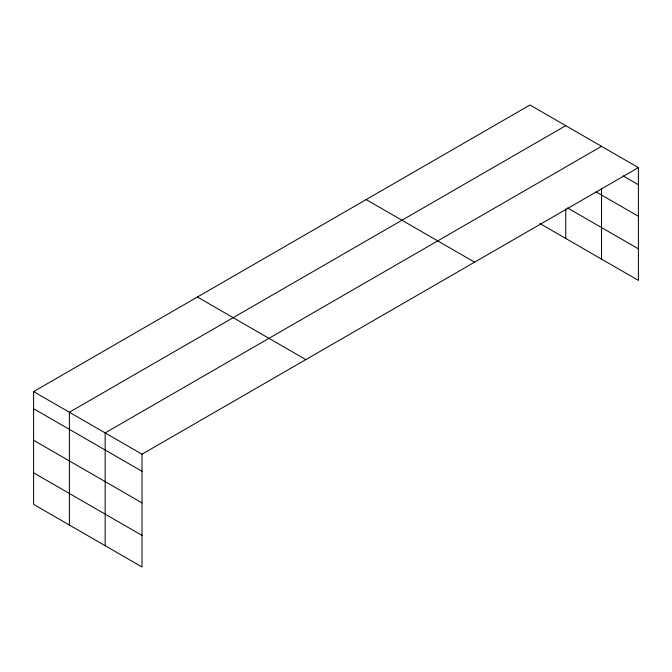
<?xml version="1.0" encoding="UTF-8"?>
<svg xmlns="http://www.w3.org/2000/svg" width="672" height="672" viewBox="0 0 672 672"><rect width="100%" height="100%" fill="white"/><g stroke="black" fill="none" stroke-linecap="round" stroke-linejoin="round"><path stroke-width="1.01" d="M601.532 188.908L601.532 259.123M539.818 223.49L638.4 280.409L638.4 167.605L529.973 105.008L33.6 391.591L33.6 504.395L142.027 566.992L142.027 454.188L638.4 167.605M565.757 125.664L69.384 412.247L69.384 525.05M601.532 146.328L105.16 432.902L105.16 545.706M623.112 175.896L638.4 184.724M596.165 191.915L638.4 216.3M567.546 207.925L638.4 248.833M366.173 199.584L474.6 262.181M197.4 297.016L305.827 359.621M33.6 391.591L142.027 454.188M33.6 408.702L142.027 471.299M33.6 440.278L142.027 502.883M33.6 472.811L142.027 535.416M565.757 208.933L565.757 238.468"/></g></svg>
